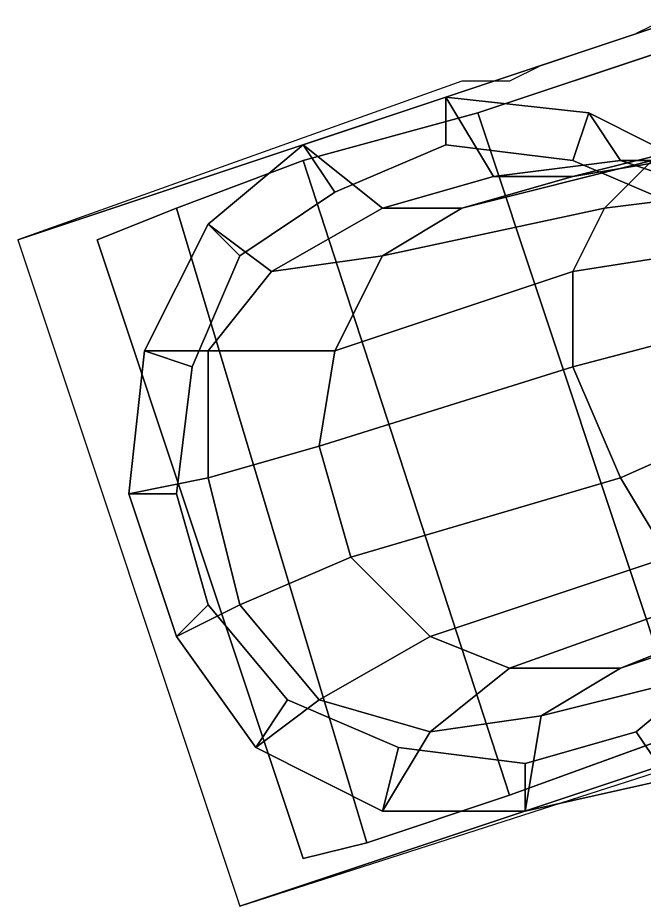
# Model space of a CAD drawing. Extents: x 2173.2 to 2198.9, y 1406.4 to 1430.7.
# Drawn here: x 2173.233 to 2174.468, y 1414.856 to 1416.606 of the extents above; entities that cross this region are included whole.
import ezdxf

# ---------------------------------------------------------------- set-up
doc = ezdxf.new("R2010")
doc.units = 0
doc.layers.add('SEAT', color=5, linetype='Continuous')

msp = doc.modelspace()

# ---------------------------------------------------------------- linework, layer by layer
at = {"layer": 'SEAT'}
for points in [[(2174.5457, 1416.6062, 2.125), (2173.2332, 1416.1687, 2.125), (2173.6707, 1414.8562, 2.125), (2174.9832, 1415.2937, 2.125)], [(2174.5457, 1415.1999), (2174.1395, 1416.4187), (2174.5145, 1416.5437), (2174.9207, 1415.3249)], [(2174.9207, 1415.3249, 2), (2174.5145, 1416.5437, 2), (2174.1395, 1416.4187, 2), (2174.5457, 1415.1999, 2)], [(2173.7957, 1416.3562, 2.5312), (2173.952, 1416.2312, 3.4062), (2174.1707, 1416.2937, 3.4062), (2174.077, 1416.4499, 2.5312)], [(2174.077, 1416.4499, 2.5312), (2174.077, 1416.3562, 2.2188), (2173.8582, 1416.2624, 2.2188), (2173.7957, 1416.3562, 2.5312)], [(2174.077, 1416.4499, 2.5312), (2174.1707, 1416.2937, 3.4062), (2174.4207, 1416.3249, 3.4062), (2174.3582, 1416.4187, 2.5312)], [(2174.3582, 1416.4187, 2.5312), (2174.327, 1416.3249, 2.2188), (2174.077, 1416.3562, 2.2188), (2174.077, 1416.4499, 2.5312)], [(2174.5457, 1415.1999, 2), (2174.1395, 1416.4187, 2), (2173.7957, 1416.3249, 1.8438), (2174.202, 1415.0749, 1.8438)], [(2174.202, 1415.0749, 0.1562), (2173.7957, 1416.3249, 0.1562), (2174.1395, 1416.4187), (2174.5457, 1415.1999)], [(2174.6082, 1416.2937, 2.5312), (2174.5457, 1416.2312, 2.2188), (2174.327, 1416.3249, 2.2188), (2174.3582, 1416.4187, 2.5312)], [(2174.3582, 1416.4187, 2.5312), (2174.4207, 1416.3249, 3.4062), (2174.6082, 1416.2624, 3.4062), (2174.6082, 1416.2937, 2.5312)], [(2173.6082, 1416.1999, 2.5312), (2173.7332, 1416.1062, 3.4062), (2173.952, 1416.2312, 3.4062), (2173.7957, 1416.3562, 2.5312)], [(2173.7957, 1416.3562, 2.5312), (2173.8582, 1416.2624, 2.2188), (2173.6707, 1416.1374, 2.2188), (2173.6082, 1416.1999, 2.5312)], [(2173.8582, 1416.2624, 2.125), (2173.8582, 1416.2624, 2.25), (2174.077, 1416.3562, 2.25), (2174.077, 1416.3562, 2.125)], [(2174.077, 1416.3562, 2.125), (2174.077, 1416.3562, 2.25), (2174.327, 1416.3249, 2.25), (2174.327, 1416.3249, 2.125)], [(2174.577, 1416.3562, 4.0938), (2174.327, 1416.2937, 3.8438), (2174.1082, 1416.2312, 3.9688), (2174.4832, 1416.3249, 4.3125)], [(2174.702, 1416.3562, 3.9062), (2174.5145, 1416.3249, 3.7188), (2174.327, 1416.2937, 3.8438), (2174.577, 1416.3562, 4.0938)], [(2174.9207, 1416.3562, 4.4062), (2174.4832, 1416.3249, 4.3125), (2174.3895, 1416.2312, 4.5), (2174.8895, 1416.2937, 4.625)], [(2174.202, 1415.0749, 1.8438), (2173.7957, 1416.3249, 1.8438), (2173.5457, 1416.2312, 1.5625), (2173.9207, 1414.9812, 1.5625)], [(2173.9207, 1414.9812, 0.4375), (2173.5457, 1416.2312, 0.4375), (2173.7957, 1416.3249, 0.1562), (2174.202, 1415.0749, 0.1562)], [(2174.4832, 1416.3249, 4.3125), (2174.1082, 1416.2312, 3.9688), (2173.952, 1416.1374, 4.0938), (2174.3895, 1416.2312, 4.5)], [(2174.1707, 1416.2937, 3.4062), (2174.327, 1416.2937, 3.8438), (2174.5145, 1416.3249, 3.7188), (2174.4207, 1416.3249, 3.4062)], [(2174.327, 1416.3249, 2.125), (2174.327, 1416.3249, 2.25), (2174.5457, 1416.2312, 2.25), (2174.5457, 1416.2312, 2.125)], [(2174.4207, 1416.3249, 3.4062), (2174.5145, 1416.3249, 3.7188), (2174.702, 1416.2312, 3.625), (2174.6082, 1416.2624, 3.4062)], [(2173.952, 1416.2312, 3.4062), (2174.1082, 1416.2312, 3.9688), (2174.327, 1416.2937, 3.8438), (2174.1707, 1416.2937, 3.4062)], [(2174.8895, 1416.2937, 4.625), (2174.3895, 1416.2312, 4.5), (2174.327, 1416.1062, 4.6562), (2174.9207, 1416.1999, 4.8125)], [(2173.6707, 1416.1374, 2.125), (2173.6707, 1416.1374, 2.25), (2173.8582, 1416.2624, 2.25), (2173.8582, 1416.2624, 2.125)], [(2173.9207, 1414.9812, 1.5625), (2173.5457, 1416.2312, 1.5625), (2173.3895, 1416.1687, 1.1875), (2173.7957, 1414.9499, 1.1875)], [(2173.7957, 1414.9499, 0.8125), (2173.3895, 1416.1687, 0.8125), (2173.5457, 1416.2312, 0.4375), (2173.9207, 1414.9812, 0.4375)], [(2173.7332, 1416.1062, 3.4062), (2173.952, 1416.1374, 4.0938), (2174.1082, 1416.2312, 3.9688), (2173.952, 1416.2312, 3.4062)], [(2174.3895, 1416.2312, 4.5), (2173.952, 1416.1374, 4.0938), (2173.8582, 1415.9499, 4.1875), (2174.327, 1416.1062, 4.6562)], [(2173.4832, 1415.9499, 2.5312), (2173.6082, 1415.9499, 3.4062), (2173.7332, 1416.1062, 3.4062), (2173.6082, 1416.1999, 2.5312)], [(2173.6082, 1416.1999, 2.5312), (2173.6707, 1416.1374, 2.2188), (2173.577, 1415.9187, 2.2188), (2173.4832, 1415.9499, 2.5312)], [(2174.9207, 1416.1999, 4.8125), (2174.327, 1416.1062, 4.6562), (2174.327, 1415.9187, 4.7188), (2174.9207, 1416.0749, 4.875)], [(2173.7957, 1414.9499, 1.1875), (2173.3895, 1416.1687, 1.1875), (2173.3895, 1416.1687, 0.8125), (2173.7957, 1414.9499, 0.8125)], [(2173.577, 1415.9187, 2.125), (2173.577, 1415.9187, 2.25), (2173.6707, 1416.1374, 2.25), (2173.6707, 1416.1374, 2.125)], [(2173.6082, 1415.9499, 3.4062), (2173.8582, 1415.9499, 4.1875), (2173.952, 1416.1374, 4.0938), (2173.7332, 1416.1062, 3.4062)], [(2174.327, 1416.1062, 4.6562), (2173.8582, 1415.9499, 4.1875), (2173.827, 1415.7624, 4.25), (2174.327, 1415.9187, 4.7188)], [(2174.9207, 1416.0749, 4.875), (2174.327, 1415.9187, 4.7188), (2174.4207, 1415.6999, 4.7188), (2174.9832, 1415.9499, 4.875)], [(2173.452, 1415.6687, 2.5312), (2173.6082, 1415.6999, 3.4062), (2173.6082, 1415.9499, 3.4062), (2173.4832, 1415.9499, 2.5312)], [(2173.4832, 1415.9499, 2.5312), (2173.577, 1415.9187, 2.2188), (2173.5457, 1415.6687, 2.2188), (2173.452, 1415.6687, 2.5312)], [(2173.6082, 1415.6999, 3.4062), (2173.827, 1415.7624, 4.25), (2173.8582, 1415.9499, 4.1875), (2173.6082, 1415.9499, 3.4062)], [(2174.9832, 1415.9499, 4.875), (2174.4207, 1415.6999, 4.7188), (2174.5145, 1415.5437, 4.6562), (2175.0145, 1415.8249, 4.8125)], [(2173.5457, 1415.6687, 2.125), (2173.5457, 1415.6687, 2.25), (2173.577, 1415.9187, 2.25), (2173.577, 1415.9187, 2.125)], [(2174.327, 1415.9187, 4.7188), (2173.827, 1415.7624, 4.25), (2173.8895, 1415.5437, 4.25), (2174.4207, 1415.6999, 4.7188)], [(2173.6707, 1415.4499, 3.4062), (2173.8895, 1415.5437, 4.25), (2173.827, 1415.7624, 4.25), (2173.6082, 1415.6999, 3.4062)], [(2173.5457, 1415.3874, 2.5312), (2173.6707, 1415.4499, 3.4062), (2173.6082, 1415.6999, 3.4062), (2173.452, 1415.6687, 2.5312)], [(2174.4207, 1415.6999, 4.7188), (2173.8895, 1415.5437, 4.25), (2174.0457, 1415.3874, 4.1875), (2174.5145, 1415.5437, 4.6562)], [(2173.452, 1415.6687, 2.5312), (2173.5457, 1415.6687, 2.2188), (2173.6082, 1415.4499, 2.2188), (2173.5457, 1415.3874, 2.5312)], [(2173.6082, 1415.4499, 2.125), (2173.6082, 1415.4499, 2.25), (2173.5457, 1415.6687, 2.25), (2173.5457, 1415.6687, 2.125)], [(2173.827, 1415.2624, 3.4062), (2174.0457, 1415.3874, 4.1875), (2173.8895, 1415.5437, 4.25), (2173.6707, 1415.4499, 3.4062)], [(2174.5145, 1415.5437, 4.6562), (2174.0457, 1415.3874, 4.1875), (2174.202, 1415.3249, 4.0938), (2174.6395, 1415.4812, 4.5)], [(2174.7332, 1415.4499, 4.3125), (2174.4207, 1415.3249, 3.9688), (2174.6082, 1415.3874, 3.8438), (2174.8582, 1415.5124, 4.0938)], [(2174.6395, 1415.4812, 4.5), (2174.202, 1415.3249, 4.0938), (2174.4207, 1415.3249, 3.9688), (2174.7332, 1415.4499, 4.3125)], [(2173.702, 1415.1687, 2.5312), (2173.827, 1415.2624, 3.4062), (2173.6707, 1415.4499, 3.4062), (2173.5457, 1415.3874, 2.5312)], [(2173.5457, 1415.3874, 2.5312), (2173.6082, 1415.4499, 2.2188), (2173.7645, 1415.2624, 2.2188), (2173.702, 1415.1687, 2.5312)], [(2173.7645, 1415.2624, 2.125), (2173.7645, 1415.2624, 2.25), (2173.6082, 1415.4499, 2.25), (2173.6082, 1415.4499, 2.125)], [(2174.0457, 1415.1999, 3.4062), (2174.202, 1415.3249, 4.0938), (2174.0457, 1415.3874, 4.1875), (2173.827, 1415.2624, 3.4062)], [(2174.5145, 1415.2937, 3.4062), (2174.6082, 1415.3874, 3.8438), (2174.4207, 1415.3249, 3.9688), (2174.2645, 1415.2312, 3.4062)], [(2174.5145, 1415.1062, 2.5312), (2174.452, 1415.1999, 2.2188), (2174.6395, 1415.3562, 2.2188), (2174.7332, 1415.2937, 2.5312)], [(2174.6395, 1415.3562, 2.125), (2174.6395, 1415.3562, 2.25), (2174.452, 1415.1999, 2.25), (2174.452, 1415.1999, 2.125)], [(2174.2645, 1415.2312, 3.4062), (2174.4207, 1415.3249, 3.9688), (2174.202, 1415.3249, 4.0938), (2174.0457, 1415.1999, 3.4062)], [(2174.5145, 1415.1062, 2.5312), (2174.5145, 1415.2937, 3.4062), (2174.2645, 1415.2312, 3.4062), (2174.2332, 1415.0437, 2.5312)], [(2173.952, 1415.0437, 2.5312), (2174.0457, 1415.1999, 3.4062), (2173.827, 1415.2624, 3.4062), (2173.702, 1415.1687, 2.5312)], [(2173.702, 1415.1687, 2.5312), (2173.7645, 1415.2624, 2.2188), (2173.9832, 1415.1687, 2.2188), (2173.952, 1415.0437, 2.5312)], [(2173.9832, 1415.1687, 2.125), (2173.9832, 1415.1687, 2.25), (2173.7645, 1415.2624, 2.25), (2173.7645, 1415.2624, 2.125)], [(2174.2332, 1415.0437, 2.5312), (2174.2645, 1415.2312, 3.4062), (2174.0457, 1415.1999, 3.4062), (2173.952, 1415.0437, 2.5312)], [(2174.2332, 1415.0437, 2.5312), (2174.2332, 1415.1374, 2.2188), (2174.452, 1415.1999, 2.2188), (2174.5145, 1415.1062, 2.5312)], [(2174.452, 1415.1999, 2.125), (2174.452, 1415.1999, 2.25), (2174.2332, 1415.1374, 2.25), (2174.2332, 1415.1374, 2.125)], [(2173.952, 1415.0437, 2.5312), (2173.9832, 1415.1687, 2.2188), (2174.2332, 1415.1374, 2.2188), (2174.2332, 1415.0437, 2.5312)], [(2174.2332, 1415.1374, 2.125), (2174.2332, 1415.1374, 2.25), (2173.9832, 1415.1687, 2.25), (2173.9832, 1415.1687, 2.125)]]:
    msp.add_3dface(points, dxfattribs=at)
for points, invisible_edges in [([(2174.5457, 1416.6062, 0.9375), (2174.1082, 1416.4812, 0.8438), (2173.2332, 1416.1687, 2.125), (2174.5457, 1416.6062, 2.125)], 1), ([(2174.1082, 1416.4812, 0.8438), (2174.5457, 1416.6062, 0.9375), (2174.5145, 1416.6062, 0.8438), (2174.202, 1416.4812, 0.7812)], 5), ([(2174.202, 1416.4812, 0.7812), (2174.5145, 1416.6062, 0.8438), (2174.452, 1416.5749, 0.7812), (2174.2645, 1416.5124, 0.75)], 5), ([(2174.452, 1416.5749, 0.7812), (2174.2645, 1416.5124, 0.75), (2174.3582, 1416.5437, 0.75), (2174.452, 1416.5749, 0.7812)], 1), ([(2174.1395, 1416.4187), (2174.1395, 1416.4187, 2), (2174.5145, 1416.5437, 2), (2174.5145, 1416.5437)], 5), ([(2173.7957, 1416.3249, 0.1562), (2173.7957, 1416.3249, 1.8438), (2174.1395, 1416.4187, 2), (2174.1395, 1416.4187)], 5), ([(2173.5457, 1416.2312, 0.4375), (2173.5457, 1416.2312, 1.5625), (2173.7957, 1416.3249, 1.8438), (2173.7957, 1416.3249, 0.1562)], 5), ([(2173.5457, 1416.2312, 1.5625), (2173.5457, 1416.2312, 0.4375), (2173.3895, 1416.1687, 0.8125), (2173.3895, 1416.1687, 1.1875)], 1), ([(2174.5457, 1415.1374, 0.8438), (2174.9832, 1415.2937, 0.9375), (2174.9832, 1415.2937, 2.125), (2173.6707, 1414.8562, 2.125)], 1), ([(2174.202, 1415.0749, 1.8438), (2174.202, 1415.0749, 0.1562), (2174.5457, 1415.1999), (2174.5457, 1415.1999, 2)], 5), ([(2173.9207, 1414.9812, 1.5625), (2173.9207, 1414.9812, 0.4375), (2174.202, 1415.0749, 0.1562), (2174.202, 1415.0749, 1.8438)], 5), ([(2173.7957, 1414.9499, 0.8125), (2173.9207, 1414.9812, 0.4375), (2173.9207, 1414.9812, 1.5625), (2173.7957, 1414.9499, 1.1875)], 2)]:
    msp.add_3dface(points, dxfattribs=dict(at, invisible_edges=invisible_edges))

doc.saveas('drawing.dxf')
